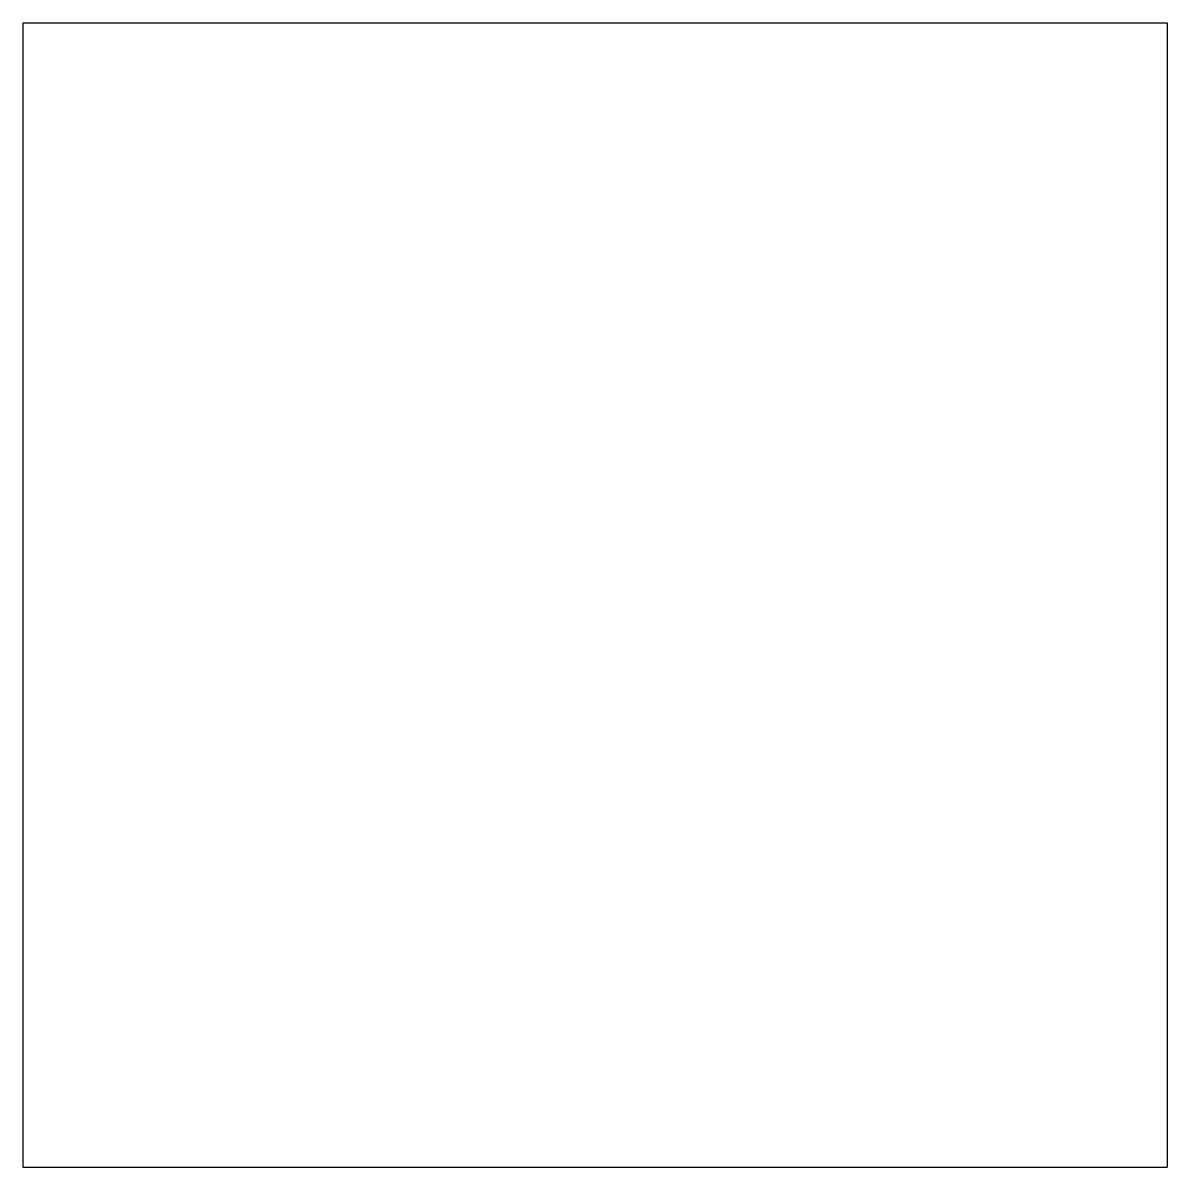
# Model space of a CAD drawing. Header units: millimetres. Extents: x 10 to 20, y 10 to 20.
import ezdxf

# ---------------------------------------------------------------- set-up
doc = ezdxf.new("R2010")
doc.units = ezdxf.units.MM
doc.layers.get('0').update_dxf_attribs({"lineweight": 25, "true_color": 0xffffff})

# ---------------------------------------------------------------- blocks, each defined once
blk = doc.blocks.new('block 1')
for p, q in [((0, 10), (0, 0)), ((0, 10), (10, 10)), ((10, 10), (10, 0)), ((0, 0), (10, 0))]:
    blk.add_line(p, q)

msp = doc.modelspace()

# ---------------------------------------------------------------- block references
msp.add_blockref('block 1', (10, 10))

doc.saveas('drawing.dxf')
